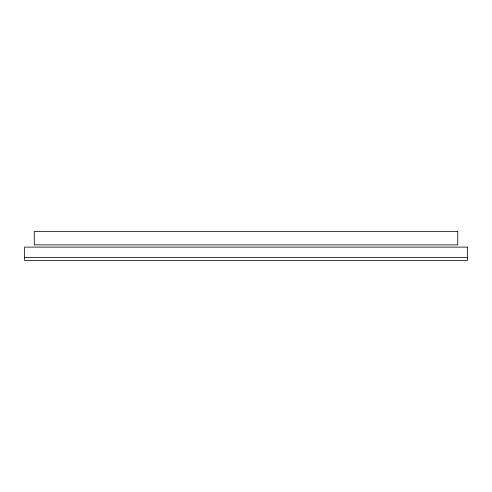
<?xml version="1.0" encoding="UTF-8"?>
<svg xmlns="http://www.w3.org/2000/svg" width="492" height="492" viewBox="0 0 492 492"><rect width="100%" height="100%" fill="white"/><g stroke="black" fill="none" stroke-linecap="round" stroke-linejoin="round"><path stroke-width="0.74" d="M24.6 257.513L467.4 257.513M457.744 231.511L34.255 231.511L34.255 244.887L457.744 244.887L457.744 231.511M467.4 247.113L24.6 247.113L24.6 260.489L467.4 260.489L467.4 247.113"/></g></svg>
